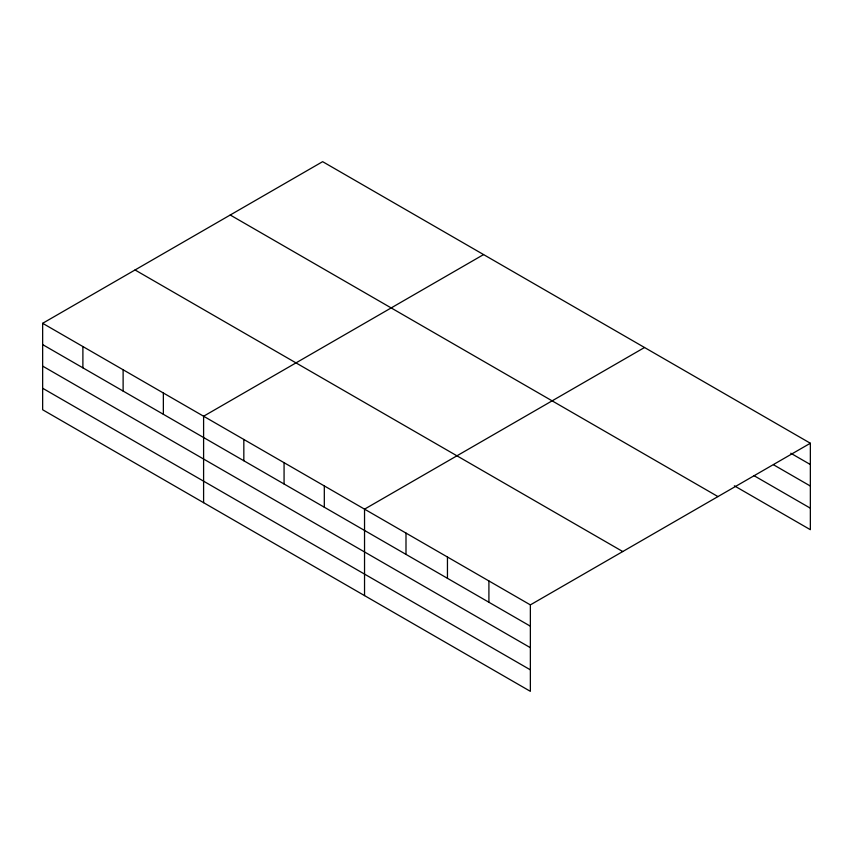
<?xml version="1.0" encoding="UTF-8"?>
<svg xmlns="http://www.w3.org/2000/svg" width="853" height="853" viewBox="0 0 853 853"><rect width="100%" height="100%" fill="white"/><g stroke="black" fill="none" stroke-linecap="round" stroke-linejoin="round"><path stroke-width="1.28" d="M42.65 323.308L530.363 604.884L530.363 691.335L42.65 409.76L42.65 323.308L322.637 161.665L810.35 443.24L810.35 529.692L734.348 485.815M483.576 254.578L203.6 416.232L203.6 502.684M644.527 347.502L364.54 509.156L364.54 595.597M530.363 604.884L810.35 443.24M790.774 453.231L810.35 464.533M773.5 464.757L810.35 486.039M753.924 475.611L810.35 508.185M230.235 215.009L717.959 496.585M135.041 269.964L622.765 551.55M42.65 344.601L530.363 626.187M42.65 366.108L530.363 647.683M42.65 388.254L530.363 669.84M488.908 580.957L488.908 602.25M447.452 557.02L447.452 578.313M405.996 533.082L405.996 554.375M324.311 485.922L324.311 507.215M284.07 462.689L284.07 483.982M243.83 439.455L243.83 460.759M163.36 392.998L163.36 414.291M123.12 369.765L123.12 391.058M82.89 346.542L82.89 367.835"/></g></svg>
